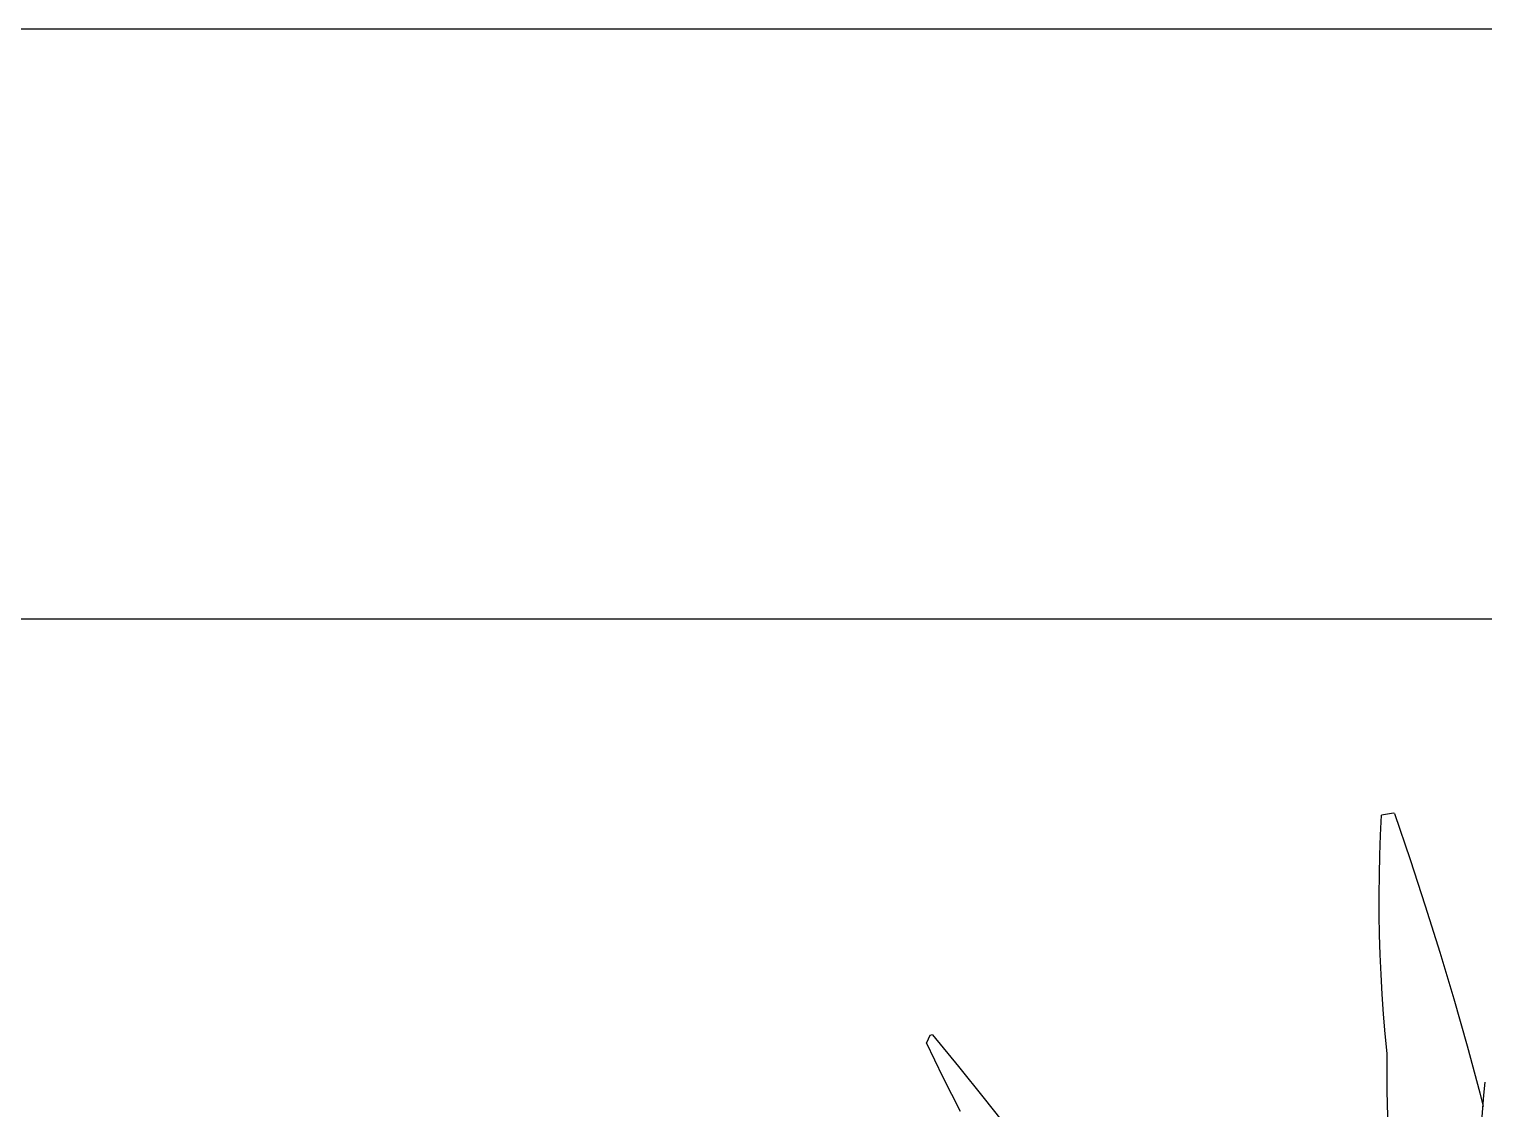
# Model space of a CAD drawing. Header units: metres. Extents: x 244.4 to 340.3, y -4.1 to 64.3.
# Drawn here: x 246.033 to 246.773, y 41.363 to 41.912 of the extents above; entities that cross this region are included whole.
import ezdxf

# ---------------------------------------------------------------- set-up
doc = ezdxf.new("R2010")
doc.units = ezdxf.units.M
doc.layers.add('Edges', color=7, linetype='Continuous')

msp = doc.modelspace()

# ---------------------------------------------------------------- linework, layer by layer
at = {"layer": 'Edges'}
for p, q in [((250.32767, 41.9123), (244.40089, 41.9123)), ((251.42767, 41.6123), (244.40089, 41.6123)), ((246.72056, 41.50254), (246.72103, 41.51269)), ((246.72719, 41.51365), (246.72103, 41.51269)), ((246.72767, 41.51341), (246.72719, 41.51365)), ((246.72767, 41.51341), (246.73568, 41.49004)), ((246.72022, 41.49239), (246.72056, 41.50254)), ((246.72001, 41.48225), (246.72022, 41.49239)), ((246.73568, 41.49004), (246.74339, 41.46655)), ((246.71993, 41.47211), (246.72001, 41.48225)), ((246.71998, 41.46197), (246.71993, 41.47211)), ((246.72016, 41.45185), (246.71998, 41.46197)), ((246.74339, 41.46655), (246.75078, 41.44294)), ((246.72047, 41.44173), (246.72016, 41.45185)), ((246.72091, 41.43163), (246.72047, 41.44173)), ((246.75078, 41.44294), (246.75787, 41.41921)), ((246.72148, 41.42155), (246.72091, 41.43163)), ((246.72218, 41.41147), (246.72148, 41.42155)), ((246.75787, 41.41921), (246.76464, 41.39536)), ((246.72301, 41.40142), (246.72218, 41.41147)), ((246.49141, 41.40063), (246.48957, 41.39691)), ((246.49384, 41.38807), (246.48957, 41.39691)), ((246.4927, 41.401), (246.49141, 41.40063)), ((246.4927, 41.401), (246.50587, 41.38494)), ((246.72396, 41.39139), (246.72301, 41.40142)), ((246.76464, 41.39536), (246.77111, 41.37141)), ((246.49816, 41.3793), (246.49384, 41.38807)), ((246.72404, 41.37229), (246.72396, 41.39139)), ((246.50587, 41.38494), (246.51899, 41.36863)), ((246.50253, 41.37058), (246.49816, 41.3793)), ((246.72442, 41.35322), (246.72404, 41.37229)), ((246.77319, 41.37027), (246.77382, 41.37683)), ((246.50694, 41.36194), (246.50253, 41.37058)), ((246.51899, 41.36863), (246.53204, 41.35207)), ((246.77111, 41.37141), (246.77289, 41.36445)), ((246.77265, 41.3637), (246.77319, 41.37027)), ((246.7722, 41.35714), (246.77265, 41.3637))]:
    msp.add_line(p, q, dxfattribs=at)

doc.saveas('drawing.dxf')
